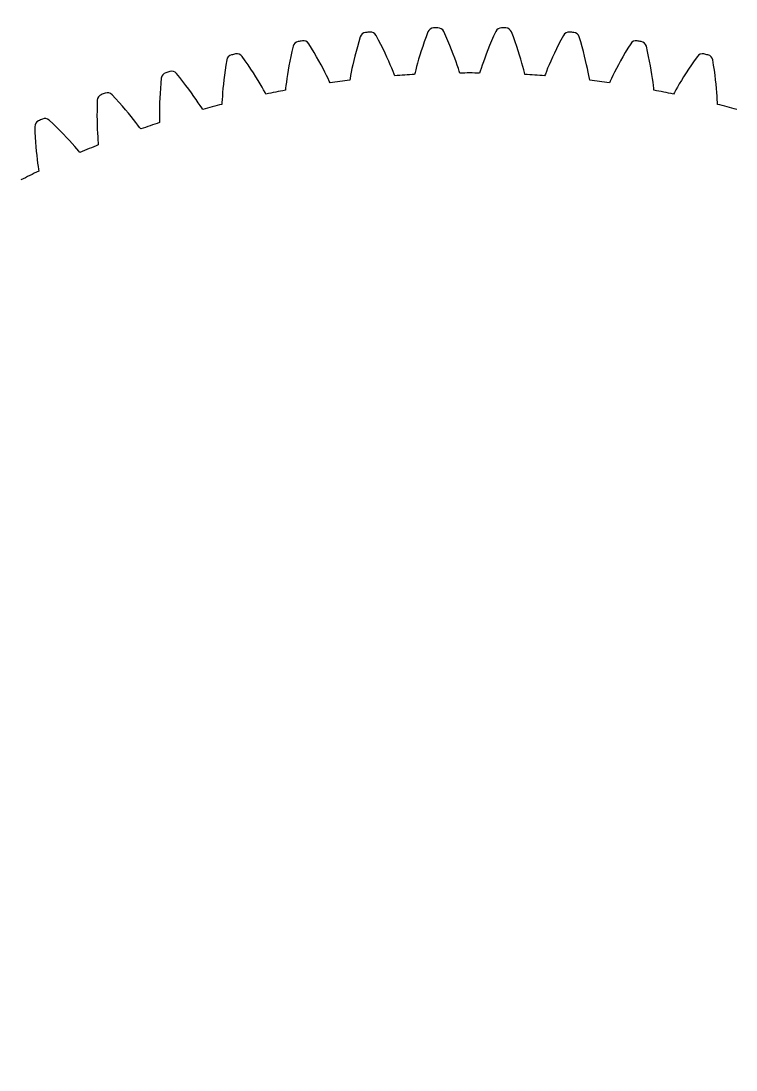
# Model space of a CAD drawing. Header units: millimetres. Extents: x -90 to 90, y -90 to 90.
# Drawn here: x -43.25 to -9.39, y -0.14 to 49.55 of the extents above; entities that cross this region are included whole.
import ezdxf

# ---------------------------------------------------------------- set-up
doc = ezdxf.new("R2010")
doc.units = ezdxf.units.MM

msp = doc.modelspace()

# ---------------------------------------------------------------- linework, layer by layer
at = {"layer": 'outer'}
msp.add_circle((0, 0), 90.087573, dxfattribs=at)
at = {"layer": 'thin_ring_internal'}
for p, q in [((-27.182389, 48.795704), (-27.253656, 48.555545)), ((-26.320009, 48.647501), (-26.436759, 48.869142)), ((-24.066723, 48.79519), (-24.148618, 48.567082)), ((-23.979901, 49.030173), (-24.066723, 48.79519)), ((-23.12906, 48.825885), (-23.231065, 49.054687)), ((-23.032422, 48.603622), (-23.12906, 48.825885)), ((-20.87094, 48.825885), (-20.967578, 48.603622)), ((-20.768935, 49.054687), (-20.87094, 48.825885)), ((-19.933277, 48.79519), (-20.020099, 49.030173)), ((-19.851382, 48.567082), (-19.933277, 48.79519)), ((-17.563241, 48.869142), (-17.679991, 48.647501)), ((-16.746344, 48.555545), (-16.817611, 48.795704)), ((-30.362685, 48.352284), (-30.418092, 48.107979)), ((-29.492458, 48.260801), (-29.623454, 48.474331)), ((-29.367635, 48.053054), (-29.492458, 48.260801)), ((-27.320457, 48.32257), (-27.381824, 48.097442)), ((-27.253656, 48.555545), (-27.320457, 48.32257)), ((-26.20904, 48.432035), (-26.320009, 48.647501)), ((-26.104931, 48.223205), (-26.20904, 48.432035)), ((-26.007719, 48.021678), (-26.104931, 48.223205)), ((-24.224578, 48.34645), (-24.294654, 48.133958)), ((-24.148618, 48.567082), (-24.224578, 48.34645)), ((-22.942194, 48.38843), (-23.032422, 48.603622)), ((-22.85837, 48.180977), (-22.942194, 48.38843)), ((-21.057806, 48.38843), (-21.14163, 48.180977)), ((-20.967578, 48.603622), (-21.057806, 48.38843)), ((-19.775422, 48.34645), (-19.851382, 48.567082)), ((-19.705346, 48.133958), (-19.775422, 48.34645)), ((-17.895069, 48.223205), (-17.992281, 48.021678)), ((-17.79096, 48.432035), (-17.895069, 48.223205)), ((-17.679991, 48.647501), (-17.79096, 48.432035)), ((-16.679543, 48.32257), (-16.746344, 48.555545)), ((-16.618176, 48.097442), (-16.679543, 48.32257)), ((-14.507542, 48.260801), (-14.632365, 48.053054)), ((-14.376546, 48.474331), (-14.507542, 48.260801)), ((-13.581908, 48.107979), (-13.637315, 48.352284)), ((-33.50717, 47.701812), (-33.54648, 47.454406)), ((-32.632824, 47.667441), (-32.777505, 47.871946)), ((-30.469512, 47.871133), (-30.516025, 47.642473)), ((-30.418092, 48.107979), (-30.469512, 47.871133)), ((-29.250091, 47.85148), (-29.367635, 48.053054)), ((-29.139906, 47.656742), (-29.250091, 47.85148)), ((-27.437853, 47.880822), (-27.48863, 47.673523)), ((-27.381824, 48.097442), (-27.437853, 47.880822)), ((-25.917476, 47.828268), (-26.007719, 48.021678)), ((-25.834329, 47.644005), (-25.917476, 47.828268)), ((-24.417265, 47.736885), (-24.469768, 47.554719)), ((-24.358881, 47.930424), (-24.417265, 47.736885)), ((-24.294654, 48.133958), (-24.358881, 47.930424)), ((-22.78097, 47.982079), (-22.85837, 48.180977)), ((-22.710052, 47.792773), (-22.78097, 47.982079)), ((-22.645748, 47.614431), (-22.710052, 47.792773)), ((-21.289948, 47.792773), (-21.354252, 47.614431)), ((-21.21903, 47.982079), (-21.289948, 47.792773)), ((-21.14163, 48.180977), (-21.21903, 47.982079)), ((-19.641119, 47.930424), (-19.705346, 48.133958)), ((-19.582735, 47.736885), (-19.641119, 47.930424)), ((-19.530232, 47.554719), (-19.582735, 47.736885)), ((-18.082524, 47.828268), (-18.165671, 47.644005)), ((-17.992281, 48.021678), (-18.082524, 47.828268)), ((-16.562147, 47.880822), (-16.618176, 48.097442)), ((-16.51137, 47.673523), (-16.562147, 47.880822)), ((-14.749909, 47.85148), (-14.860094, 47.656742)), ((-14.632365, 48.053054), (-14.749909, 47.85148)), ((-13.530488, 47.871133), (-13.581908, 48.107979)), ((-13.483975, 47.642473), (-13.530488, 47.871133)), ((-11.222495, 47.871946), (-11.367176, 47.667441)), ((-10.45352, 47.454406), (-10.49283, 47.701812)), ((-33.5823, 47.214705), (-33.613758, 46.983492)), ((-33.54648, 47.454406), (-33.5823, 47.214705)), ((-32.49468, 47.468302), (-32.632824, 47.667441)), ((-32.364204, 47.274847), (-32.49468, 47.468302)), ((-32.241519, 47.087733), (-32.364204, 47.274847)), ((-30.594876, 47.212476), (-30.627499, 47.012973)), ((-30.557765, 47.422653), (-30.594876, 47.212476)), ((-30.516025, 47.642473), (-30.557765, 47.422653)), ((-29.037206, 47.469649), (-29.139906, 47.656742)), ((-28.942186, 47.291219), (-29.037206, 47.469649)), ((-28.855153, 47.122796), (-28.942186, 47.291219)), ((-27.574707, 47.29137), (-27.610052, 47.119846)), ((-27.534231, 47.47658), (-27.574707, 47.29137)), ((-27.48863, 47.673523), (-27.534231, 47.47658)), ((-25.758498, 47.470251), (-25.834329, 47.644005)), ((-25.690369, 47.308919), (-25.758498, 47.470251)), ((-25.630672, 47.16298), (-25.690369, 47.308919)), ((-24.556393, 47.233392), (-24.589305, 47.102953)), ((-24.516255, 47.385874), (-24.556393, 47.233392)), ((-24.469768, 47.554719), (-24.516255, 47.385874)), ((-22.588316, 47.448988), (-22.645748, 47.614431)), ((-22.538292, 47.299458), (-22.588316, 47.448988)), ((-22.49692, 47.171451), (-22.538292, 47.299458)), ((-21.461708, 47.299458), (-21.50308, 47.171451)), ((-21.411684, 47.448988), (-21.461708, 47.299458)), ((-21.354252, 47.614431), (-21.411684, 47.448988)), ((-19.483745, 47.385874), (-19.530232, 47.554719)), ((-19.443607, 47.233392), (-19.483745, 47.385874)), ((-19.410695, 47.102953), (-19.443607, 47.233392)), ((-18.309631, 47.308919), (-18.369328, 47.16298)), ((-18.241502, 47.470251), (-18.309631, 47.308919)), ((-18.165671, 47.644005), (-18.241502, 47.470251)), ((-16.465769, 47.47658), (-16.51137, 47.673523)), ((-16.425293, 47.29137), (-16.465769, 47.47658)), ((-16.389948, 47.119846), (-16.425293, 47.29137)), ((-15.057814, 47.291219), (-15.144847, 47.122796)), ((-14.962794, 47.469649), (-15.057814, 47.291219)), ((-14.860094, 47.656742), (-14.962794, 47.469649)), ((-13.442235, 47.422653), (-13.483975, 47.642473)), ((-13.405124, 47.212476), (-13.442235, 47.422653)), ((-13.372501, 47.012973), (-13.405124, 47.212476)), ((-11.635796, 47.274847), (-11.758481, 47.087733)), ((-11.50532, 47.468302), (-11.635796, 47.274847)), ((-11.367176, 47.667441), (-11.50532, 47.468302)), ((-10.4177, 47.214705), (-10.45352, 47.454406)), ((-10.386242, 46.983492), (-10.4177, 47.214705)), ((-36.60238, 46.847074), (-36.625425, 46.597627)), ((-35.727658, 46.869961), (-35.885404, 47.064566)), ((-35.576786, 46.680284), (-35.727658, 46.869961)), ((-33.641032, 46.761412), (-33.664317, 46.549259)), ((-33.613758, 46.983492), (-33.641032, 46.761412)), ((-32.126803, 46.907757), (-32.241519, 47.087733)), ((-32.020316, 46.735924), (-32.126803, 46.907757)), ((-31.922454, 46.573554), (-32.020316, 46.735924)), ((-30.655775, 46.825512), (-30.679826, 46.652044)), ((-30.627499, 47.012973), (-30.655775, 46.825512)), ((-28.776619, 46.966265), (-28.855153, 47.122796)), ((-28.707505, 46.824544), (-28.776619, 46.966265)), ((-28.649778, 46.703032), (-28.707505, 46.824544)), ((-27.664442, 46.832754), (-27.68029, 46.742345)), ((-27.640132, 46.965066), (-27.664442, 46.832754)), ((-27.610052, 47.119846), (-27.640132, 46.965066)), ((-25.581016, 47.037953), (-25.630672, 47.16298)), ((-25.547834, 46.952374), (-25.581016, 47.037953)), ((-24.589305, 47.102953), (-24.611033, 47.013775)), ((-22.469406, 47.083885), (-22.49692, 47.171451)), ((-21.50308, 47.171451), (-21.530594, 47.083885)), ((-19.388967, 47.013775), (-19.410695, 47.102953)), ((-18.418984, 47.037953), (-18.452166, 46.952374)), ((-18.369328, 47.16298), (-18.418984, 47.037953)), ((-16.359868, 46.965066), (-16.389948, 47.119846)), ((-16.335558, 46.832754), (-16.359868, 46.965066)), ((-16.31971, 46.742345), (-16.335558, 46.832754)), ((-15.292495, 46.824544), (-15.350222, 46.703032)), ((-15.223381, 46.966265), (-15.292495, 46.824544)), ((-15.144847, 47.122796), (-15.223381, 46.966265)), ((-13.344225, 46.825512), (-13.372501, 47.012973)), ((-13.320174, 46.652044), (-13.344225, 46.825512)), ((-11.979684, 46.735924), (-12.077546, 46.573554)), ((-11.873197, 46.907757), (-11.979684, 46.735924)), ((-11.758481, 47.087733), (-11.873197, 46.907757)), ((-10.358968, 46.761412), (-10.386242, 46.983492)), ((-10.335683, 46.549259), (-10.358968, 46.761412)), ((-36.645491, 46.356096), (-36.66176, 46.123321)), ((-36.625425, 46.597627), (-36.645491, 46.356096)), ((-35.433937, 46.495777), (-35.576786, 46.680284)), ((-35.299276, 46.317087), (-35.433937, 46.495777)), ((-35.173035, 46.145), (-35.299276, 46.317087)), ((-33.683822, 46.348049), (-33.699777, 46.15914)), ((-33.664317, 46.549259), (-33.683822, 46.348049)), ((-31.833851, 46.422494), (-31.922454, 46.573554)), ((-31.755615, 46.285597), (-31.833851, 46.422494)), ((-31.690065, 46.16812), (-31.755615, 46.285597)), ((-30.715322, 46.362009), (-30.725224, 46.270757)), ((-30.699718, 46.495628), (-30.715322, 46.362009)), ((-30.679826, 46.652044), (-30.699718, 46.495628)), ((-28.61107, 46.619806), (-28.649778, 46.703032)), ((-15.350222, 46.703032), (-15.38893, 46.619806)), ((-13.300282, 46.495628), (-13.320174, 46.652044)), ((-13.284678, 46.362009), (-13.300282, 46.495628)), ((-13.274776, 46.270757), (-13.284678, 46.362009)), ((-12.244385, 46.285597), (-12.309935, 46.16812)), ((-12.166149, 46.422494), (-12.244385, 46.285597)), ((-12.077546, 46.573554), (-12.166149, 46.422494)), ((-10.316178, 46.348049), (-10.335683, 46.549259)), ((-10.300223, 46.15914), (-10.316178, 46.348049)), ((-39.635061, 45.79173), (-39.641742, 45.541309)), ((-38.763708, 45.871777), (-38.933845, 46.055649)), ((-38.600754, 45.692373), (-38.763708, 45.871777)), ((-36.674451, 45.899933), (-36.68381, 45.686711)), ((-36.66176, 46.123321), (-36.674451, 45.899933)), ((-35.055537, 45.980499), (-35.173035, 46.145)), ((-34.947266, 45.824877), (-35.055537, 45.980499)), ((-34.848972, 45.679936), (-34.947266, 45.824877)), ((-33.722051, 45.827088), (-33.728882, 45.692735)), ((-33.712432, 45.984471), (-33.722051, 45.827088)), ((-33.699777, 46.15914), (-33.712432, 45.984471)), ((-31.645996, 46.087604), (-31.690065, 46.16812)), ((-12.309935, 46.16812), (-12.354004, 46.087604)), ((-10.287568, 45.984471), (-10.300223, 46.15914)), ((-10.277949, 45.827088), (-10.287568, 45.984471)), ((-10.271118, 45.692735), (-10.277949, 45.827088)), ((-39.645968, 45.298983), (-39.646977, 45.065642)), ((-39.641742, 45.541309), (-39.645968, 45.298983)), ((-38.446143, 45.517604), (-38.600754, 45.692373)), ((-38.300084, 45.348105), (-38.446143, 45.517604)), ((-38.162858, 45.184642), (-38.300084, 45.348105)), ((-36.693679, 45.295108), (-36.694883, 45.119985)), ((-36.690114, 45.484655), (-36.693679, 45.295108)), ((-36.68381, 45.686711), (-36.690114, 45.484655)), ((-34.76195, 45.548448), (-34.848972, 45.679936)), ((-34.688857, 45.43551), (-34.76195, 45.548448)), ((-34.639617, 45.358049), (-34.688857, 45.43551)), ((-33.728882, 45.692735), (-33.732795, 45.601031)), ((-10.267205, 45.601031), (-10.271118, 45.692735)), ((-41.727973, 44.677164), (-41.909771, 44.849514)), ((-39.646977, 45.065642), (-39.645031, 44.841902)), ((-39.645031, 44.841902), (-39.640425, 44.628525)), ((-38.034853, 45.028178), (-38.162858, 45.184642)), ((-37.916635, 44.87997), (-38.034853, 45.028178)), ((-37.809072, 44.741769), (-37.916635, 44.87997)), ((-37.713637, 44.616254), (-37.809072, 44.741769)), ((-36.694883, 45.119985), (-36.694188, 44.96231)), ((-36.694188, 44.96231), (-36.692218, 44.827798)), ((-36.692218, 44.827798), (-36.690124, 44.736034)), ((-42.592225, 44.540298), (-42.582513, 44.289976)), ((-42.582513, 44.289976), (-42.570882, 44.047892)), ((-41.553634, 44.508801), (-41.727973, 44.677164)), ((-41.387924, 44.344519), (-41.553634, 44.508801)), ((-41.231092, 44.184934), (-41.387924, 44.344519)), ((-39.640425, 44.628525), (-39.6335, 44.42649)), ((-39.6335, 44.42649), (-39.624661, 44.237115)), ((-39.624661, 44.237115), (-39.614408, 44.062288)), ((-37.633314, 44.508338), (-37.713637, 44.616254)), ((-37.579113, 44.434263), (-37.633314, 44.508338)), ((-42.570882, 44.047892), (-42.556628, 43.814986)), ((-42.556628, 43.814986), (-42.540052, 43.591852)), ((-41.083469, 44.030797), (-41.231092, 44.184934)), ((-40.945505, 43.88304), (-41.083469, 44.030797)), ((-40.817847, 43.742881), (-40.945505, 43.88304)), ((-40.701475, 43.61201), (-40.817847, 43.742881)), ((-39.614408, 44.062288), (-39.603402, 43.904997)), ((-39.603402, 43.904997), (-39.592639, 43.770901)), ((-39.592639, 43.770901), (-39.584548, 43.679471)), ((-42.540052, 43.591852), (-42.5215, 43.379233)), ((-42.5215, 43.379233), (-42.501377, 43.178083)), ((-40.598036, 43.493006), (-40.701475, 43.61201)), ((-40.510827, 43.390575), (-40.598036, 43.493006)), ((-40.451897, 43.320203), (-40.510827, 43.390575)), ((-42.501377, 43.178083), (-42.480171, 42.989692)), ((-42.480171, 42.989692), (-42.458506, 42.81591)), ((-42.458506, 42.81591), (-42.437236, 42.659675)), ((-42.437236, 42.659675), (-42.417726, 42.52657)), ((-42.417726, 42.52657), (-42.403673, 42.435865))]:
    msp.add_line(p, q, dxfattribs=at)
for centre, radius, start, end in [((-23.700688, 48.920447), 0.3, 91.991049, 158.546133), ((-22, 0), 49.25, 91.758951, 91.991049), ((-23.502504, 48.926935), 0.3, 25.203867, 91.758951), ((-20.497496, 48.926935), 0.3, 88.241049, 154.796133), ((-22, 0), 49.25, 88.008951, 88.241049), ((-20.299312, 48.920447), 0.3, 21.453867, 88.008951), ((-26.896597, 48.704475), 0.3, 95.741049, 162.296133), ((-22, 0), 49.25, 95.508951, 95.741049), ((-26.699262, 48.72391), 0.3, 28.953867, 95.508951), ((-17.300738, 48.72391), 0.3, 84.491049, 151.046133), ((-22, 0), 49.25, 84.258951, 84.491049), ((-17.103403, 48.704475), 0.3, 17.703867, 84.258951), ((-30.071538, 48.279942), 0.3, 99.491049, 166.046133), ((-22, 0), 49.25, 99.258951, 99.491049), ((-29.875896, 48.312242), 0.3, 32.703867, 99.258951), ((-14.124104, 48.312242), 0.3, 80.741049, 147.296133), ((-22, 0), 49.25, 80.508951, 80.741049), ((-13.928462, 48.279942), 0.3, 13.953867, 80.508951), ((-33.211915, 47.648667), 0.3, 103.241049, 169.796133), ((-22, 0), 49.25, 103.008951, 103.241049), ((-33.018805, 47.693694), 0.3, 36.453867, 103.008951), ((-10.981195, 47.693694), 0.3, 76.991049, 143.546133), ((-22, 0), 49.25, 76.758951, 76.991049), ((-10.788085, 47.648667), 0.3, 10.203867, 76.758951), ((-36.304282, 46.813353), 0.3, 106.991049, 173.546133), ((-22, 0), 49.25, 106.758951, 106.991049), ((-36.11453, 46.870914), 0.3, 40.203867, 106.758951), ((-22, 0), 47.086224, 96.928805, 98.071195), ((-22, 0), 47.086224, 93.178805, 94.321195), ((-22, 0), 47.086224, 89.428805, 90.571195), ((-22, 0), 47.086224, 85.678805, 86.821195), ((-22, 0), 47.086224, 81.928805, 83.071195), ((-22, 0), 47.086224, 100.678805, 101.821195), ((-22, 0), 47.086224, 78.178805, 79.321195), ((-39.335395, 45.777577), 0.3, 110.741049, 177.296133), ((-22, 0), 49.25, 110.508951, 110.741049), ((-39.149814, 45.847425), 0.3, 43.953867, 110.508951), ((-22, 0), 47.086224, 104.428805, 105.571195), ((-22, 0), 47.086224, 74.428805, 75.571195), ((-42.292275, 44.545775), 0.3, 114.491049, 181.046133), ((-22, 0), 49.25, 114.258951, 114.491049), ((-42.11166, 44.627611), 0.3, 47.703867, 114.258951), ((-22, 0), 47.086224, 108.178805, 109.321195), ((-22, 0), 47.086224, 111.928805, 113.071195), ((-22, 0), 47.086224, 115.678805, 116.821195)]:
    msp.add_arc(centre, radius, start, end, dxfattribs=at)

doc.saveas('drawing.dxf')
